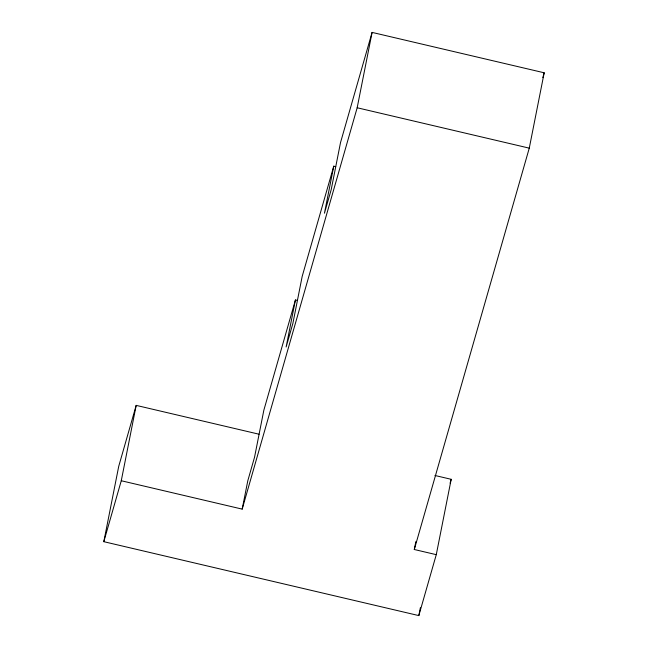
<?xml version="1.0" encoding="UTF-8"?>
<svg xmlns="http://www.w3.org/2000/svg" width="648" height="648" viewBox="0 0 648 648"><rect width="100%" height="100%" fill="white"/><g stroke="black" fill="none" stroke-linecap="round" stroke-linejoin="round"><path stroke-width="0.97" d="M434.946 475.486L451.194 479.301L436.274 554.664L418.819 615.6L103.81 541.679L118.73 466.317L136.185 405.381L259.054 434.217M103.81 541.679L121.265 480.743L136.185 405.381M121.265 480.743L242.182 509.117L247.795 480.784L254.543 457.221L263.849 410.2L295.431 299.967L297.383 300.429M295.431 299.967L286.124 346.988L292.872 323.441L302.179 276.413L333.761 166.18L335.713 166.641M333.761 166.18L324.454 213.2L331.201 189.653L340.508 142.625L372.09 32.4L544.19 72.787L529.27 148.149L414.291 549.504L436.274 554.664M242.182 509.117L357.17 107.762L372.09 32.4M414.291 549.504L415.862 541.574M418.819 615.6L420.39 607.67M542.805 77.647L544.19 72.787M450.093 483.173L451.194 479.301M357.17 107.762L529.27 148.149"/></g></svg>
